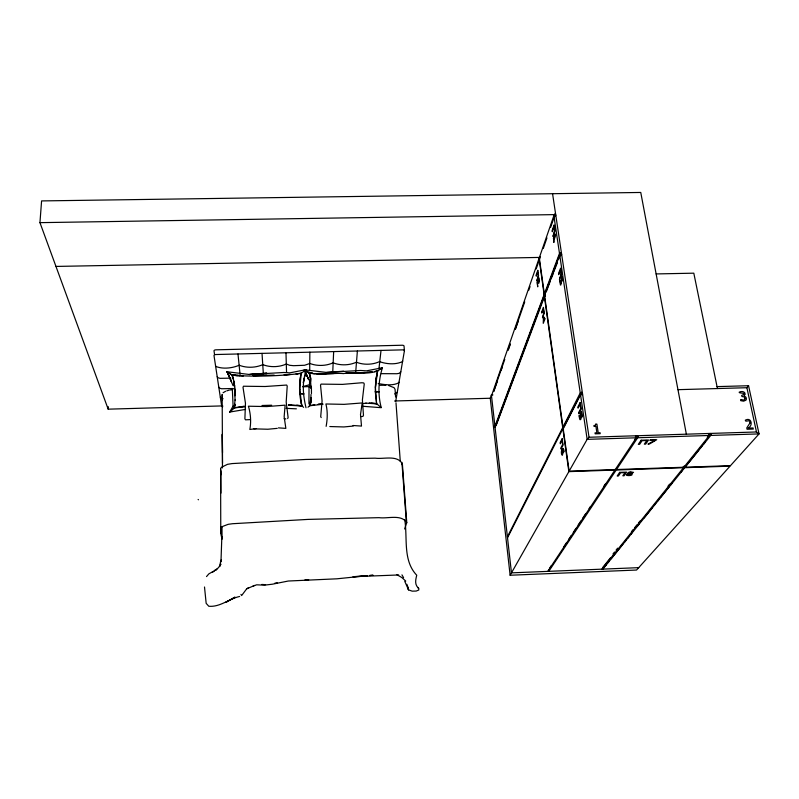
<?xml version="1.0" encoding="UTF-8"?>
<svg xmlns="http://www.w3.org/2000/svg" width="799" height="799" viewBox="0 0 799 799"><rect width="100%" height="100%" fill="white"/><g stroke="black" fill="none" stroke-linecap="round" stroke-linejoin="round"><path stroke-width="1.2" d="M311.46 393.597L311.42 387.205M235.076 399.919L234.217 407.939L245.133 406.671M299.805 389.642L301.183 373.163L296.039 373.952L298.097 373.572M309.613 380.254L309.503 384.758L302.561 386.626M309.732 370.696L309.722 363.415C316.953 366.282 326.012 366.082 333.073 362.816C340.274 365.662 349.303 365.493 356.344 362.217C363.525 365.053 372.534 364.893 379.535 361.617C386.536 364.214 395.815 364.843 402.496 361.587L402.656 361.018M308.943 403.954L309.033 387.165M311.001 394.526L310.701 402.366L309.692 405.772L322.856 404.254M306.007 407.76C303.75 398.172 302.292 387.875 304.189 378.117L303.32 382.661L305.787 369.707L289.777 372.863L283.835 372.484L249.408 374.481L227.116 371.765L231.54 381.742L227.026 371.815L232.06 374.911L234.536 383.14M221.283 561.717L221.353 559.64M221.852 536.379L221.053 559.36L219.585 566.521L220.874 564.144L218.417 567.759L214.771 570.466L216.948 569.327L208.839 573.882L206.522 576.578M222.751 405.892L108.175 409.168L108.274 406.671M311.33 397.932L311.131 402.287L309.692 405.602L307.995 407.24M310.901 397.782L309.692 405.602L314.696 404.703M222.002 526.821L222.042 539.255L220.774 533.472L221.033 526.591M299.825 385.198L299.995 382.112M375.37 387.345L375.56 384.189M332.704 373.003L333.662 351.59M108.175 409.168L39.95 222.651L41.588 200.919L640.758 192.459L686.361 434.177M404.584 528.978L406.771 522.686L402.386 464.039C397.632 454.611 383.78 459.405 375.22 458.167L305.847 459.455L232.119 463.58L227.495 464.329L221.243 467.375L220.594 469.123L220.794 474.926M355.745 371.605L357.383 351.001M375.63 383.13L375.85 381.083M300.044 381.083L300.524 376.978M378.936 368.878L381.023 350.401M376.079 379.026L377.597 371.066L374.541 371.555M214.551 354.506L214.012 350.881A2.147 0.999 0.5 0 1 216 349.822L402.127 345.238A2.097 0.989 -4.6 0 1 404.044 346.177L404.414 350.811L395.755 401.058A1.918 0.819 -4.2 0 1 395.425 401.478M235.056 404.294L234.207 407.77L229.752 412.054L245.553 409.398M382.441 367.74C371.935 376.609 356.004 371.225 343.51 373.592C330.856 372.304 315.515 377.777 304.429 369.787L326.551 372.434L360.569 370.466L366.501 370.846L382.441 367.74C378.346 380.644 377.777 394.706 381.263 407.7L362.257 406.222M400.798 371.805L399.25 373.313L396.903 373.722L381.353 373.662M399.011 382.202L398.851 382.751C392.888 385.947 384.758 384.808 378.207 383.52M397.283 392.219L394.716 393.967M402.237 464.559L402.386 464.039M492.913 394.916L491.405 394.956L490.266 398.252L510.122 575.24L636.563 570.037L730.036 466.157L684.723 467.695L602.885 569.118L602.656 567.56L610.436 557.862M491.505 395.815L539.065 258.437L539.824 258.427L536.159 268.993M496.279 425.108L545.248 294.581L544.349 293.982L539.285 257.787L553.867 215.68L554.676 215.67M539.575 257.737L540.374 256.429M493.742 391.101L504.758 359.4M508.014 350.002L510.062 344.139M515.355 328.868L524.733 301.872M528.818 290.127L530.037 286.601M543.3 248.419L546.955 237.892M550.611 227.365L554.266 216.839M493.792 391.53L497.477 380.923M501.143 370.406L502.361 366.891M515.485 329.158L518.341 320.918M508.324 350.002L510.361 344.129M326.132 426.366C327.47 419.125 327.79 411.195 325.892 403.984L344.059 404.354L362.217 402.946L360.509 414.491L361.488 426.087L353.018 425.507M539.065 258.437L544.119 294.601L494.941 426.296L495.56 426.286L544.818 294.062M544.349 293.982L559.49 253.443L553.867 215.68M495.04 427.175L544.259 295.65L545.467 296.139M563.704 426.446L563.784 427.036L562.965 427.056L544.499 295.021L559.65 254.531L560.469 254.521M545.557 292.804L560.309 253.433L559.49 253.443M546.356 291.635L550.261 281.218M551.13 278.901L553.527 273.028M553.737 271.95L557.432 262.611M558.511 259.216L560.688 253.423L561.507 253.403L560.638 255.72M235.485 404.434L234.207 407.77L243.935 406.282M198.112 499.455L198.452 499.784M287.66 418.576L288.119 417.517L286.192 402.037L287.211 386.117L286.681 385.048L265.138 386.506L243.455 386.227L243.016 387.325L245.453 403.195L244.903 418.796L245.463 419.825L249.907 419.625M305.877 369.747L301.193 373.383C278.362 376.199 255.001 376.908 232.05 375.21L227.026 371.815M507.405 536.808L562.706 427.585L544.259 295.65M562.965 427.056L580.244 392.928L559.65 254.531M507.515 537.767L562.866 428.743L568.858 471.63L510.122 575.24M564.164 427.016L581.522 392.898L582.391 392.868M229.673 412.104L233.128 406.022M635.974 435.765L636.314 437.792L615.25 469.572L569.138 471.14L587.155 439.35L589.033 437.253L756.483 431.969L759.05 433.907L730.476 465.667L685.113 467.205L710.75 435.435L759.05 433.907L748.563 385.727L717.043 386.616M549.952 567.689L551.33 565.622M563.694 546.945L566.441 542.791M568.498 539.685L571.245 535.53M573.302 532.424L576.049 528.269M578.116 525.163L580.863 521.008M582.92 517.892L585.667 513.747M589.103 508.563L590.481 506.486M603.525 486.771L605.592 483.665M634.606 439.84L637.332 435.725L637.672 437.752L616.518 469.532L683.864 467.245L709.412 435.475L709.013 433.467M547.774 571.375L614.93 470.062L568.858 471.63M379.205 391.81L375.27 391.88L375.85 379.285L377.597 371.066M248.609 587.635L246.701 588.813L241.638 595.545L240.948 594.406M612.963 553.997L614.511 552.049M616.069 550.111L617.627 548.174M631.45 531.695L633.008 529.757M634.556 527.819L636.893 524.913M638.451 522.965L640.009 521.028M668.024 486.142L669.582 484.204M707.255 437.283L710.351 433.428L710.75 435.435M601.887 569.158L683.465 467.735L616.199 470.022L548.773 571.335L548.573 569.767M604.853 566.521L606.411 564.583M607.979 562.646L609.547 560.698M611.105 558.761L622.84 544.209M624.409 542.271L625.977 540.334M627.535 538.386L629.103 536.449M630.671 534.511L632.229 532.573M637.712 525.782L639.28 523.844M643.974 518.022L652.573 507.345M654.141 505.407L655.709 503.47M657.267 501.532L658.835 499.585M660.403 497.647L665.877 490.856M667.445 488.918L669.013 486.981M670.571 485.033L672.139 483.095M680.748 472.429L682.306 470.491M683.874 468.544L698.735 450.117M700.304 448.179L701.872 446.232M703.44 444.294L704.998 442.356M677.971 389.672L746.895 387.715L748.563 385.727M229.972 411.775L234.227 407.68M380.314 369.108L382.331 367.7M223.051 392.768L225.598 391.26M211.995 572.444L214.072 571.315M246.701 588.813L254.611 585.457M253.053 586.057L256.679 584.808L264.359 585.158L272.339 584.209L288.299 581.023L336.958 578.806L367.41 575.67M226.766 390.881L229.103 390.132M239.63 596.463C229.113 598.791 220.055 607.3 208.789 606.251L206.162 603.335L204.504 587.005M631.41 473.627L633.527 472.359L630.051 471.999A2.866 0.979 -8.2 0 0 628.523 472.389L627.595 473.198L628.513 473.707M628.503 473.727C620.953 476.084 635.535 476.314 631.39 473.647M304.559 376.059L306.446 375.65M274.886 583.17L277.213 582.791M361.148 416.629L362.966 416.349L363.465 415.29L362.396 399.87L364.244 384.019L363.775 382.951L361.927 382.751L342.421 384.389L321.018 384.109L320.529 385.208L322.087 401.018L320.709 416.559L321.198 417.577M374.551 371.615L377.607 371.136L375.4 387.555L376.599 403.855L365.862 403.115M230.042 389.992L232.869 389.552M256.129 428.634L249.827 429.463C251.286 421.882 250.656 413.612 248.409 406.212L266.836 406.571L285.123 405.153L284.154 416.738L285.852 428.374L278.422 427.864M353.198 426.067L343.88 426.946L329.817 426.546M362.596 403.615L366.112 403.165M277.243 428.364L267.815 429.243L253.852 428.843M318.152 404.264L320.449 403.984M239.271 406.961L245.093 406.371M318.162 404.444L322.836 404.034M372.514 371.935L366.641 372.454L371.325 371.984M326.561 372.444L343.56 371.185M369.697 575.5L373.113 575.25L369.567 575.51M367.2 575.679L352.988 576.718L398.701 574.96M262.032 405.493L271.66 405.223M290.137 374.471L284.064 374.811L290.127 374.411M365.433 372.514L345.937 373.233M363.016 372.574L365.423 372.454M380.004 385.298L385.837 385.218M638.721 567.65L511.47 572.863L491.405 394.956M683.914 466.226L686.391 466.147M614.271 469.542L616.768 469.452M682.765 467.215L685.262 467.135M636.314 437.792L587.155 439.35L580.434 394.157L582.571 394.097M637.672 437.752L709.412 435.475M253.123 375.64L274.177 375.111M345.927 373.143L359.38 372.743M303.011 386.786L309.113 386.596M580.244 392.928L581.113 392.908L563.135 428.224L569.138 471.14M394.616 400.988L490.516 398.242M230.871 378.147L220.065 378.336L217.997 377.727L217.208 376.679M233.378 388.514L221.593 388.753L219.565 388.154L218.786 387.106M544.119 294.601L544.888 294.581M544.499 295.021L545.347 295.53M316.744 373.552L333.682 373.523M253.123 375.56L266.756 375.25M656.129 273.927L693.812 273.178L717.442 388.554M560.848 254.511L561.677 254.501M55.96 266.427L539.555 257.418M539.285 257.787L540.054 257.777M304.978 579.844L308.704 579.774M39.95 222.651L555.695 214.601M555.045 215.67L555.854 215.65M326.322 373.602L317.922 373.533M378.976 391.65L375.29 391.58L376.599 403.685L369.308 402.926M288.579 405.203L301.822 406.002L299.795 389.433M286.102 408.359L296.389 408.828M288.569 404.783L301.812 405.732L303.61 407.36M288.569 404.873L290.946 404.943M234.157 375.131L239.69 375.54M239.68 375.59L233.108 375.091M261.822 584.449L265.548 584.668M284.104 418.716L285.842 418.866M371.575 403.165L376.559 403.595L380.953 407.4M311.061 379.155L309.223 372.873L312.319 373.263M315.565 373.542L320.299 374.032M237.293 375.46L243.286 376.079M311.021 388.294L310.372 377.108L309.223 372.943L312.319 373.203M314.406 373.802L309.243 373.173L304.429 369.787L308.614 379.565M296.759 405.213L301.822 405.832L301.213 402.946M233.108 375.091L237.293 375.84M223.071 398.781L220.314 397.163M388.654 385.537L394.057 387.675L395.056 389.323L395.585 396.993M396.953 574.721L401.827 577.547L405.752 581.063M417.817 587.635L418.656 588.314L418.816 589.992L416.209 591.06L412.164 591.15L408.549 589.882L404.773 581.382M418.656 588.314C414.351 584.638 415.61 579.774 416.738 575.24C402.566 560.309 407.76 538.376 404.743 519.68M401.957 574.851L403.595 577.687M227.116 371.765L233.048 385.637M215.56 365.842L215.77 366.411C222.801 369.318 232.199 368.249 239.221 365.233C246.521 368.139 255.65 367.88 262.801 364.624C270.072 367.52 279.181 367.28 286.302 364.014L289.608 365.293L293.613 365.682L304.589 365.273L309.762 363.505L309.862 352.179M406.881 584.279L408.009 587.485M221.043 530.306L221.443 527.21L222.881 526.331L228.194 524.324L232.579 523.715L308.044 519.4L379.036 517.662C387.735 518.911 401.278 513.937 406.771 522.686M407.65 587.065L408.549 589.882L407.66 587.125M232.06 374.981L233.368 379.165L232.06 374.911M301.822 405.832C299.136 395.205 298.776 383.8 301.173 373.083M309.223 372.873L310.811 381.073M746.895 387.715L756.483 431.969M234.047 383.071L233.708 381.123L234.327 386.197M552.568 193.708L589.033 437.253M545.048 293.443L545.128 293.962M563.225 426.666L563.575 429.133M240.08 374.661L237.982 353.977M234.147 384.069L234.337 386.057M400.279 461.243L395.984 402.796M232.339 389.273L233.098 406.122M234.606 389.153L234.776 391.25M234.516 388.274L234.986 395.795M234.696 385.168L235.305 393.557M401.917 462.321L406.301 521.238M263.36 374.052L262.022 353.378M234.836 392.329L235.066 400.159M222.372 400.219L222.142 394.496L222.531 463.24M285.982 352.778L286.541 372.374M310.961 386.007L311.011 388.104M309.463 384.639L309.503 387.345M222.522 452.614L222.272 434.286L222.462 467.924M220.854 470.831L220.923 493.133M220.594 469.123L220.774 533.472M404.414 350.811A2.097 0.979 -4.6 0 0 402.496 349.872L216.01 354.526A2.147 0.999 0.5 0 0 214.012 355.575L221.653 406.032A1.958 0.829 -0.1 0 0 222.741 406.721M581.113 417.008L581.113 417.617A2.567 0.659 88.2 0 1 580.883 419.205C579.435 421.542 579.235 416.119 579.235 415.25C579.125 417.967 581.672 420.783 580.314 413.692L581.502 411.435L582.261 416.609L581.992 417.118L581.412 413.173L580.793 414.331L581.113 417.008M562.776 452.174C561.557 458.037 561.837 445.353 562.776 452.174M563.065 452.494L562.366 455.26A3.076 0.739 87.8 0 1 561.927 454.791C559.939 451.625 563.734 444.284 563.954 451.605L563.694 452.094L563.505 450.306A2.427 0.589 87.8 0 0 563.165 449.328L562.546 449.477L563.065 452.494M561.288 282.227L560.858 284.844A3.066 0.739 90 0 1 560.429 284.963L559.729 280.769L560.009 280.04L560.638 283.705L560.878 280.179C562.586 282.766 561.437 278.182 561.617 276.234L562.186 280.699L561.288 282.227M539.215 280.928L538.756 283.395L537.407 282.496L537.727 286.831L537.078 282.067L537.318 281.408L538.266 282.327L538.796 281.957L538.726 277.672L539.215 280.928M744.988 398.531C745.137 402.147 739.275 397.622 740.743 400.669L743.589 401.168L745.866 400.229A3.306 2.737 30.1 0 0 746.376 398.721C746.725 395.924 741.981 396.444 745.167 394.376C745.337 391.33 741.232 390.931 739.205 392.169C738.306 393.727 748.903 392.319 741.672 395.455L741.901 396.484L744.338 396.963L744.988 398.531M595.824 424.169L595.425 425.238L593.907 425.567L594.047 426.436L595.914 426.376L596.893 432.808L595.025 432.868L595.175 433.847L600.209 433.687L600.059 432.708L598.221 432.768L596.903 424.129L595.824 424.169M299.955 393.677L303.86 393.907L299.955 393.677M750.041 422.871L746.775 427.914L747.055 429.253L753.297 429.053L753.058 427.964L748.094 428.124C753.547 425.587 751.33 416.778 745.327 420.154C745.058 423.001 750.481 418.436 750.041 422.871M632.259 472.549C629.342 475.335 627.794 471.02 632.259 472.549M627.545 474.636C630.281 477.243 632.618 471.819 627.545 474.636M537.807 270.372L536.129 275.166L536.269 276.174L537.747 271.97L538.236 275.505L536.888 280.729L538.576 275.965L537.807 270.372M554.037 225.168L552.129 230.631L552.279 231.7L553.977 226.896L554.526 230.611L552.988 236.464L554.915 231.041L554.037 225.168M553.477 237.962L553.867 242.447L553.847 240.469L555.595 235.595L554.955 233.837L553.697 239.42L553.477 237.962M543.43 307.425L541.682 312.029L541.832 313.078L543.37 309.033L543.879 312.699L542.481 317.782L544.239 313.208L543.43 307.425M560.548 268.304L558.551 273.528L558.711 274.636L560.479 270.032L561.048 273.897L559.44 279.58L561.457 274.387L560.548 268.304M543.47 316.594L543.25 323.345L545.018 318.811L543.47 316.594M544.588 318.491L543.899 320.279L543.53 317.583L544.588 318.491M580.174 402.516L577.897 406.931L578.086 408.159L580.094 404.284L580.723 408.589L578.716 412.444L578.895 413.682L581.183 409.318L580.174 402.516M562.156 438.741L560.159 442.586L560.329 443.765L562.077 440.369L562.646 444.454L560.888 447.83L561.048 448.998L563.045 445.183L562.156 438.741M641.108 440.219L638.301 444.374L639.649 444.324L642.126 440.668L646.83 440.519L644.314 444.174L645.662 444.134L648.528 439.979L641.108 440.219M619.654 472.359L617.198 476.004L618.466 475.954L620.643 472.748L625.048 472.599L622.84 475.804L624.109 475.765L626.616 472.129L619.654 472.359M650.246 439.929L649.907 440.419L655.18 440.249L647.969 444.064L649.417 444.014L656.728 439.72L650.246 439.929M234.896 597.223L225.747 602.406L234.896 597.223M266.646 373.173L249.408 374.481L266.646 373.213M638.141 436.524L635.435 436.614L638.141 436.524M711.18 434.217L708.503 434.306L711.18 434.217M581.422 392.279L581.792 394.736L581.422 392.279M560.608 252.874L560.928 255.061L560.608 252.874M554.816 214.082L555.125 216.189L554.816 214.082M308.734 379.665L304.429 369.787L308.734 379.665"/></g></svg>
